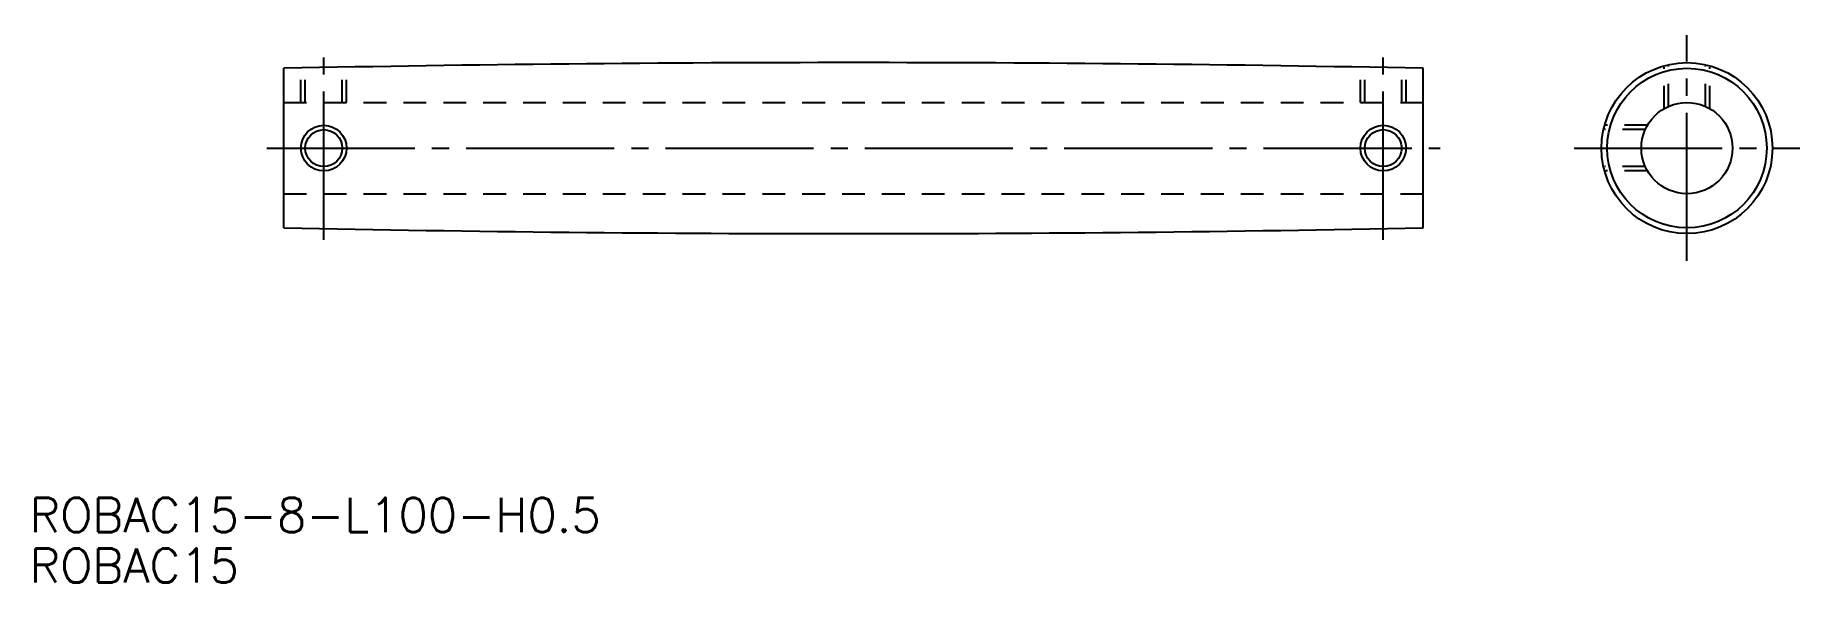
# Model space of a CAD drawing. Extents: x 57 to 212, y 156 to 204.
import ezdxf

# ---------------------------------------------------------------- set-up
doc = ezdxf.new("R2010")
doc.units = 0
doc.linetypes.add('CENTER', pattern=[17.5, 13, -1.5, 1.5, -1.5])
doc.linetypes.add('DASHED', pattern=[3.5, 2, -1.5])
doc.layers.get('0').update_dxf_attribs({"linetype": 'CONTINUOUS'})
doc.layers.add('CENTER', color=1, linetype='CENTER')
doc.styles.get("Standard").update_dxf_attribs({"font": 'txt.shx', "bigfont": '@extfont2.shx'})

msp = doc.modelspace()

# ---------------------------------------------------------------- linework, layer by layer
at = {"color": 7, "linetype": 'CONTINUOUS'}
for p, q in [((79.2, 186.85), (79.2, 200.85)), ((179.2, 186.85), (179.2, 200.85))]:
    msp.add_line(p, q, dxfattribs=at)
at = {"color": 3, "linetype": 'DASHED'}
for p, q in [((80.7, 197.85), (80.7, 200.88)), ((81.08, 197.85), (81.08, 200.88)), ((84.32, 197.85), (84.32, 200.94)), ((84.7, 197.85), (84.7, 200.95)), ((173.7, 197.85), (173.7, 200.95)), ((174.08, 197.85), (174.08, 200.94)), ((177.32, 197.85), (177.32, 200.88)), ((177.7, 197.85), (177.7, 200.88)), ((200.36, 197.31), (200.36, 200.95)), ((200.73, 197.5), (200.73, 201.05)), ((203.98, 197.5), (203.98, 201.05)), ((204.36, 197.31), (204.36, 200.95)), ((79.2, 197.85), (179.2, 197.85)), ((198.7, 195.47), (195.16, 195.47)), ((198.89, 195.85), (195.25, 195.85)), ((198.7, 192.23), (195.16, 192.23)), ((198.89, 191.85), (195.25, 191.85)), ((79.2, 189.85), (179.2, 189.85))]:
    msp.add_line(p, q, dxfattribs=at)
at = {"color": 7, "linetype": 'CONTINUOUS'}
for centre, radius in [((202.36, 193.85), 7.5), ((202.36, 193.85), 7), ((202.36, 193.85), 4), ((82.7, 193.85), 1.62), ((175.7, 193.85), 1.62)]:
    msp.add_circle(centre, radius, dxfattribs=at)
at = {"color": 3, "linetype": 'CONTINUOUS'}
for centre in [(82.7, 193.85), (175.7, 193.85)]:
    msp.add_circle(centre, 2, dxfattribs=at)
at = {"color": 7, "linetype": 'CONTINUOUS'}
for centre, start, end in [((129.2, -2298.9), 88.85412, 91.14588), ((129.2, 2686.6), 268.85412, 271.14588)]:
    msp.add_arc(centre, 2500.25, start, end, dxfattribs=at)
at = {"layer": 'CENTER', "color": 1, "linetype": 'CENTER'}
for p, q in [((202.36, 183.95), (202.36, 203.75)), ((82.7, 185.81), (82.7, 201.88)), ((175.7, 185.81), (175.7, 201.88)), ((77.7, 193.85), (180.7, 193.85)), ((192.46, 193.85), (212.26, 193.85))]:
    msp.add_line(p, q, dxfattribs=at)

# ---------------------------------------------------------------- texts
at = {"color": 7, "linetype": 'CONTINUOUS'}
for s, p in [('ROBAC15-8-L100-H0.5', (56.87, 160.17)), ('ROBAC15', (56.87, 155.73))]:
    msp.add_text(s, height=3, dxfattribs=at).set_placement(p)

doc.saveas('drawing.dxf')
